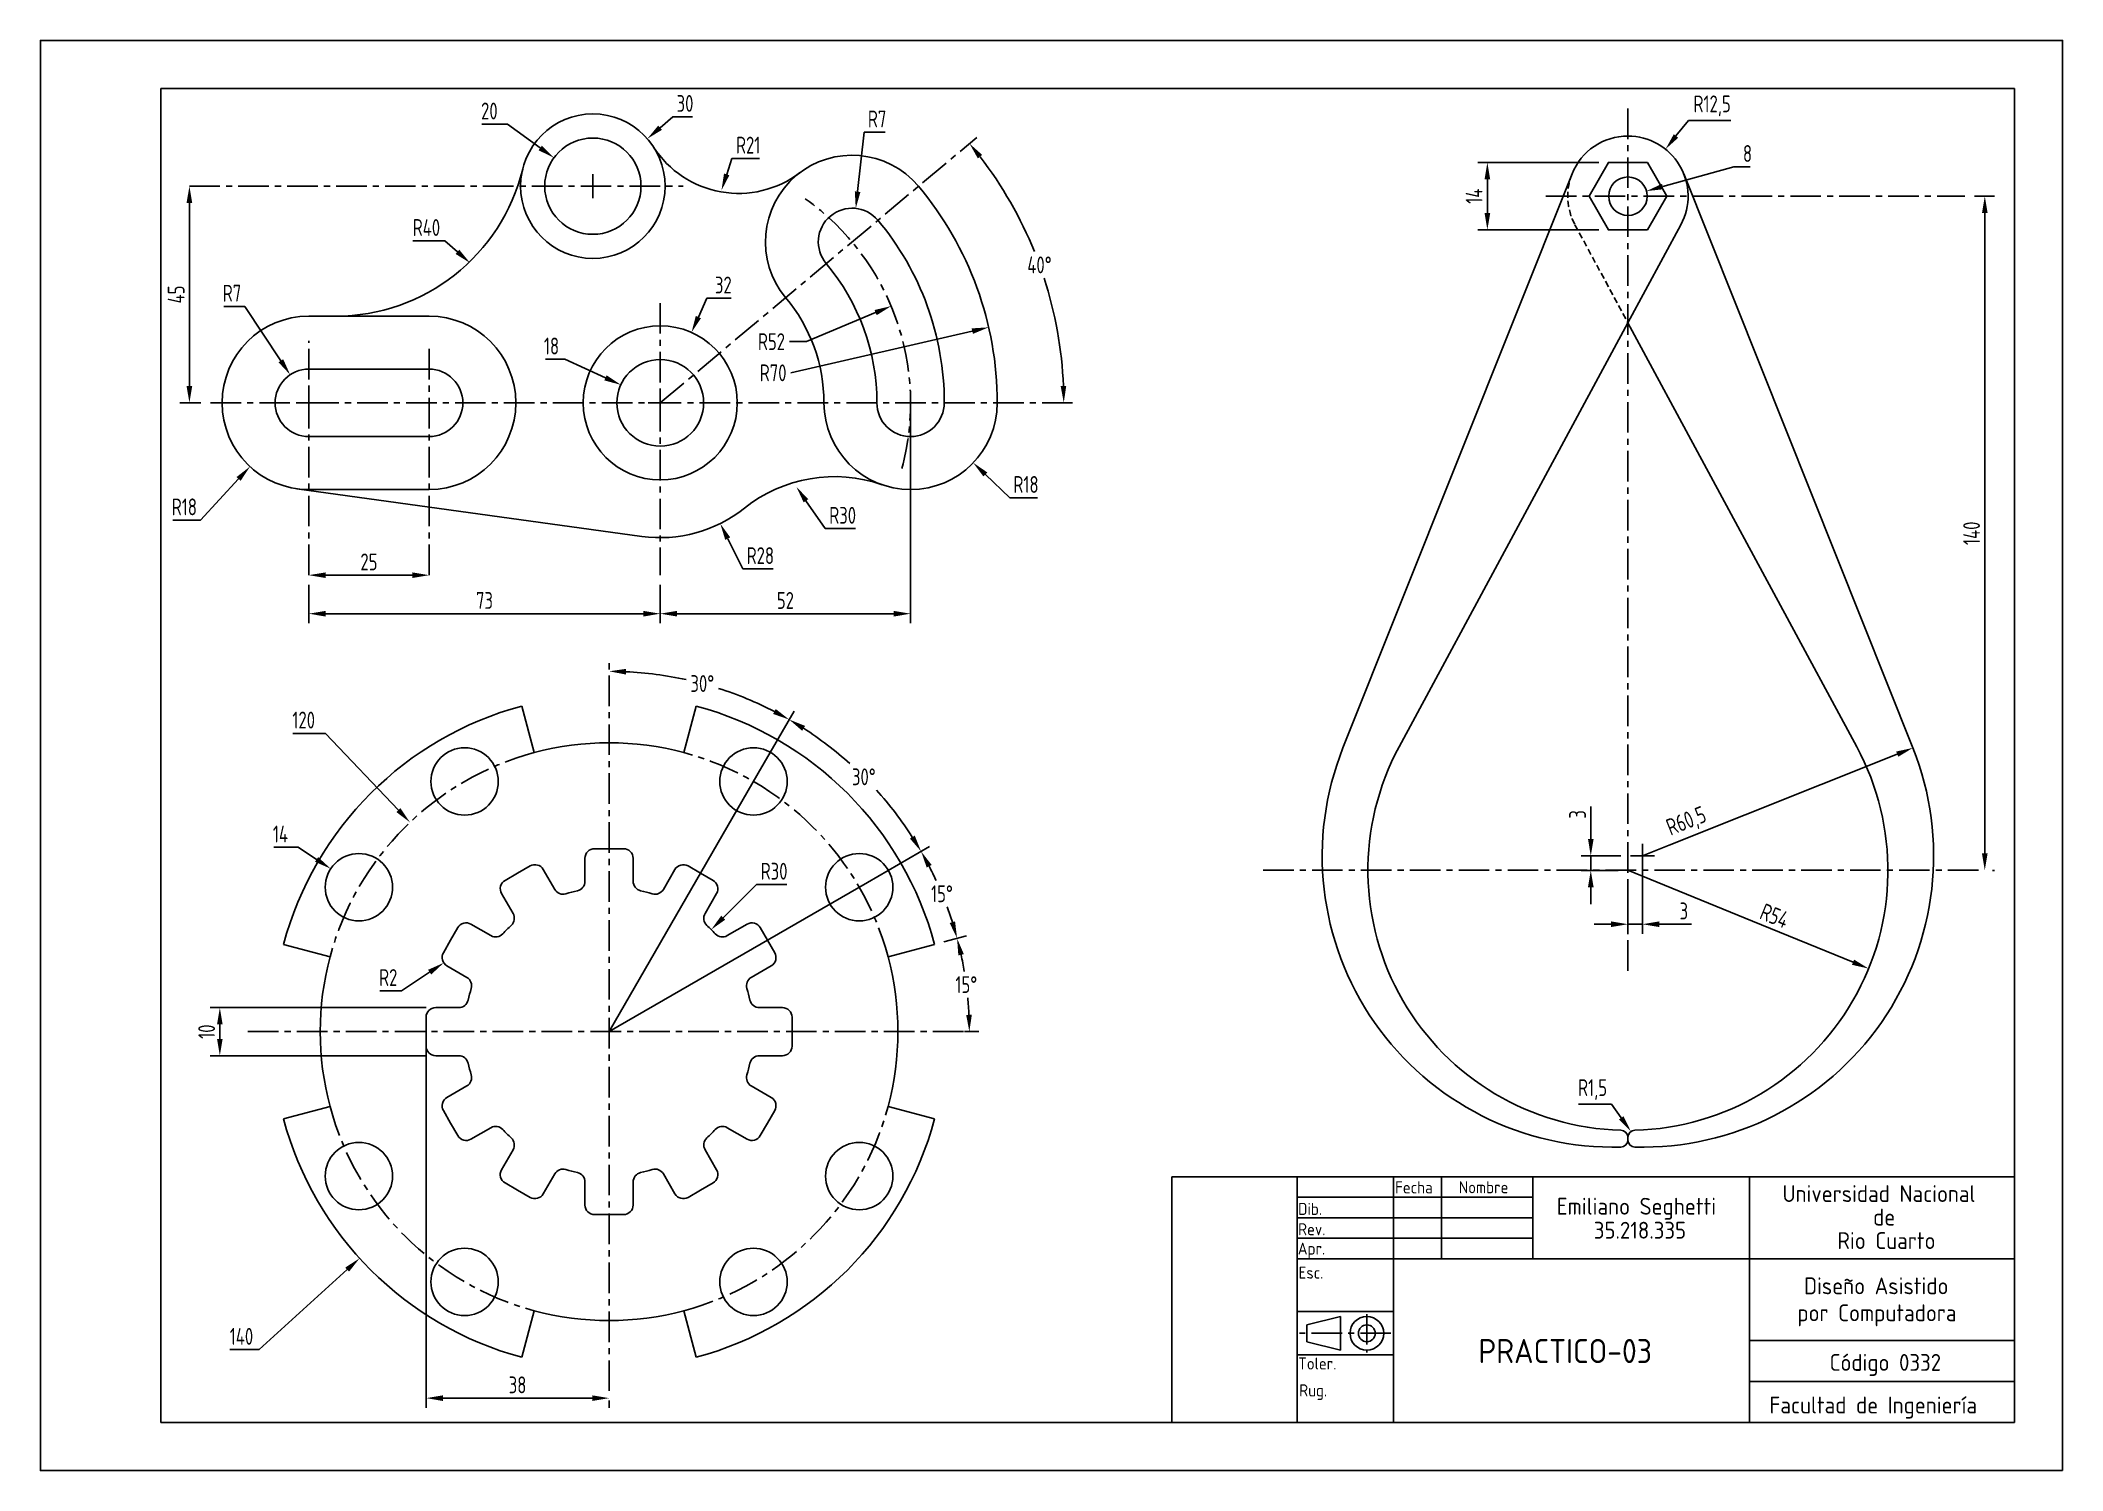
# Model space of a CAD drawing. Header units: millimetres. Extents: x 0 to 420, y 0 to 297.
import ezdxf

# ---------------------------------------------------------------- set-up
doc = ezdxf.new("R2010")
doc.units = ezdxf.units.MM
doc.header["$LTSCALE"] = 0.2
doc.linetypes.add('CENTER', pattern=[50.8, 31.75, -6.35, 6.35, -6.35])
doc.linetypes.add('HIDDEN', pattern=[9.525, 6.35, -3.175])
doc.layers.add('1', color=1, linetype='CENTER')
doc.layers.add('2', color=5, linetype='HIDDEN')
doc.styles.add('Mazufri', font='isocp.shx', dxfattribs={"width": 0.8})
doc.dimstyles.new('Copy of mazufri', dxfattribs={"dimtxt": 3.5, "dimasz": 3.5, "dimexe": 2, "dimexo": 2, "dimgap": 1, "dimtad": 1, "dimtih": 1, "dimtoh": 1, "dimzin": 9, "dimtxsty": 'Mazufri', "dimcen": 2.5, "dimclrd": 1, "dimclre": 1, "dimclrt": 5, "dimadec": 0, "dimazin": 0, "dimtm": 1e-09, "dimtfac": 1, "dimtmove": 0, "dimatfit": 3, "dimfxl": 0, "dimarcsym": 0})
doc.dimstyles.new('mazufri', dxfattribs={"dimtxt": 3.5, "dimasz": 3.5, "dimexe": 2, "dimexo": 2, "dimgap": 1, "dimtad": 1, "dimzin": 9, "dimtxsty": 'Mazufri', "dimcen": 2.5, "dimclrd": 1, "dimclre": 1, "dimclrt": 5, "dimadec": 0, "dimazin": 0, "dimtm": 1e-09, "dimtfac": 1, "dimtmove": 0, "dimatfit": 3, "dimfxl": 0, "dimarcsym": 0})
doc.dimstyles.new('mazufri radio', dxfattribs={"dimtxt": 3.5, "dimasz": 3.5, "dimexe": 2, "dimexo": 2, "dimgap": 1, "dimtad": 1, "dimtih": 1, "dimtoh": 1, "dimzin": 9, "dimtxsty": 'Mazufri', "dimcen": 2.5, "dimclrd": 1, "dimclre": 1, "dimclrt": 5, "dimadec": 0, "dimazin": 0, "dimtm": 1e-09, "dimtfac": 1, "dimtmove": 0, "dimatfit": 3, "dimfxl": 0, "dimarcsym": 0})

# ---------------------------------------------------------------- blocks, each defined once
blk = doc.blocks.new('*D10')
at = {"color": 1, "lineweight": -2}
blk.add_line((149.1, 144.84), (156.52, 157.69), dxfattribs=at)
for start, end in [(77.6633, 87.3203), (62.6797, 72.3031)]:
    blk.add_arc((118.1, 91.15), 74.84, start, end, dxfattribs=at)
at = {"color": 1}
for points in [[(121.59, 165.32), (121.62, 166.49), (118.1, 165.99)], [(152.73, 158.15), (152.17, 157.13), (155.52, 155.96)]]:
    blk.add_solid(points, dxfattribs=at)
at = {"layer": 'Defpoints', "color": 0}
for p in [(118.1, 167.95), (143.7, 161.47), (148.1, 143.11), (118.1, 91.15), (118.1, 16.53)]:
    blk.add_point(p, dxfattribs=at)
at = {"color": 5, "insert": (137.47, 163.44), "char_height": 3.5, "attachment_point": 5, "style": 'Mazufri'}
blk.add_mtext('30°', dxfattribs=at)
blk = doc.blocks.new('*D11')
at = {"color": 1, "lineweight": -2}
for p, q in [((149.1, 144.84), (156.52, 157.69)), ((171.8, 122.15), (184.65, 129.57))]:
    blk.add_line(p, q, dxfattribs=at)
for start, end in [(48.0605, 57.3203), (32.6797, 42.095)]:
    blk.add_arc((118.1, 91.15), 74.84, start, end, dxfattribs=at)
at = {"color": 1}
for points in [[(158.21, 153.64), (158.82, 154.64), (155.52, 155.96)], [(181.6, 131.86), (180.6, 131.25), (182.92, 128.57)]]:
    blk.add_solid(points, dxfattribs=at)
at = {"layer": 'Defpoints', "color": 0}
for p in [(148.1, 143.11), (175.43, 139.25), (170.06, 121.15), (118.1, 91.15)]:
    blk.add_point(p, dxfattribs=at)
at = {"color": 5, "insert": (171.02, 144.07), "char_height": 3.5, "attachment_point": 5, "style": 'Mazufri'}
blk.add_mtext('30°', dxfattribs=at)
blk = doc.blocks.new('*D12')
at = {"color": 1, "lineweight": -2}
for p, q in [((171.8, 122.15), (184.65, 129.57)), ((187.65, 109.78), (192.33, 111.03))]:
    blk.add_line(p, q, dxfattribs=at)
for start, end in [(24.7985, 27.3203), (17.6797, 20.2391)]:
    blk.add_arc((118.1, 91.15), 74.84, start, end, dxfattribs=at)
at = {"color": 1}
for points in [[(184.08, 125.22), (185.11, 125.78), (182.92, 128.57)], [(189.97, 114.04), (188.85, 113.71), (190.39, 110.52)]]:
    blk.add_solid(points, dxfattribs=at)
at = {"layer": 'Defpoints', "color": 0}
for p in [(170.06, 121.15), (188.43, 116.74), (185.72, 109.26), (118.1, 91.15)]:
    blk.add_point(p, dxfattribs=at)
at = {"color": 5, "insert": (187.25, 119.79), "char_height": 3.5, "attachment_point": 5, "style": 'Mazufri'}
blk.add_mtext('15°', dxfattribs=at)
blk = doc.blocks.new('*D13')
at = {"color": 1, "lineweight": -2}
for p, q in [((187.65, 109.78), (192.33, 111.03)), ((191.91, 91.15), (194.94, 91.15))]:
    blk.add_line(p, q, dxfattribs=at)
for start, end in [(9.6292, 12.3203), (2.6797, 5.3812)]:
    blk.add_arc((118.1, 91.15), 74.84, start, end, dxfattribs=at)
at = {"color": 1}
for points in [[(190.65, 106.98), (191.79, 107.25), (190.39, 110.52)], [(193.45, 94.66), (192.28, 94.63), (192.94, 91.15)]]:
    blk.add_solid(points, dxfattribs=at)
at = {"layer": 'Defpoints', "color": 0}
for p in [(185.72, 109.26), (192.66, 97.67), (118.1, 91.15), (189.91, 91.15)]:
    blk.add_point(p, dxfattribs=at)
at = {"color": 5, "insert": (192.3, 100.92), "char_height": 3.5, "attachment_point": 5, "style": 'Mazufri'}
blk.add_mtext('15°', dxfattribs=at)
blk = doc.blocks.new('*D14')
at = {"color": 1, "lineweight": -2}
for p, q in [((52.44, 153.1), (59.18, 153.1)), ((59.18, 153.1), (74.34, 137.16)), ((118.1, 88.65), (118.1, 93.65)), ((115.6, 91.15), (120.6, 91.15))]:
    blk.add_line(p, q, dxfattribs=at)
at = {"color": 1}
blk.add_solid([(74.77, 137.56), (73.92, 136.76), (76.75, 134.62)], dxfattribs=at)
at = {"layer": 'Defpoints', "color": 0}
for p in [(76.75, 134.62), (159.45, 47.67)]:
    blk.add_point(p, dxfattribs=at)
at = {"color": 5, "insert": (54.68, 155.86), "char_height": 3.5, "attachment_point": 5, "style": 'Mazufri'}
blk.add_mtext('120', dxfattribs=at)
blk = doc.blocks.new('*D15')
at = {"color": 1, "lineweight": -2}
for p, q in [((48.45, 129.43), (53.51, 129.43)), ((53.51, 129.43), (57.36, 126.91))]:
    blk.add_line(p, q, dxfattribs=at)
at = {"color": 1}
blk.add_solid([(57.68, 127.39), (57.04, 126.42), (60.29, 124.99)], dxfattribs=at)
at = {"layer": 'Defpoints', "color": 0}
for p in [(60.29, 124.99), (71.99, 117.31)]:
    blk.add_point(p, dxfattribs=at)
at = {"color": 5, "insert": (49.85, 132.18), "char_height": 3.5, "attachment_point": 5, "style": 'Mazufri'}
blk.add_mtext('14', dxfattribs=at)
blk = doc.blocks.new('*D16')
at = {"color": 1, "lineweight": -2}
for p, q in [((118.1, 88.65), (118.1, 93.65)), ((115.6, 91.15), (120.6, 91.15)), ((45.42, 25.12), (63.7, 41.73)), ((39.37, 25.12), (45.42, 25.12))]:
    blk.add_line(p, q, dxfattribs=at)
at = {"color": 1}
blk.add_solid([(63.31, 42.16), (64.09, 41.3), (66.29, 44.08)], dxfattribs=at)
at = {"layer": 'Defpoints', "color": 0}
for p in [(118.1, 91.15), (66.29, 44.08)]:
    blk.add_point(p, dxfattribs=at)
at = {"color": 5, "insert": (41.75, 27.87), "char_height": 3.5, "attachment_point": 5, "style": 'Mazufri'}
blk.add_mtext('140', dxfattribs=at)
blk = doc.blocks.new('*D17')
at = {"color": 1, "lineweight": -2}
for p, q in [((75.01, 99.64), (80.84, 103.51)), ((70.48, 99.64), (75.01, 99.64))]:
    blk.add_line(p, q, dxfattribs=at)
at = {"color": 1}
blk.add_solid([(80.52, 103.99), (81.17, 103.02), (83.76, 105.44)], dxfattribs=at)
at = {"layer": 'Defpoints', "color": 0}
for p in [(83.76, 105.44), (85.43, 106.55)]:
    blk.add_point(p, dxfattribs=at)
at = {"color": 5, "insert": (72.24, 102.39), "char_height": 3.5, "attachment_point": 5, "style": 'Mazufri'}
blk.add_mtext('R2', dxfattribs=at)
blk = doc.blocks.new('*D19')
at = {"color": 1, "lineweight": -2}
for p, q in [((332.73, 128.15), (332.73, 111.46)), ((329.73, 122.65), (329.73, 111.46)), ((326.23, 113.46), (322.73, 113.46)), ((329.73, 113.46), (332.73, 113.46)), ((336.23, 113.46), (342.96, 113.46))]:
    blk.add_line(p, q, dxfattribs=at)
at = {"color": 1}
for points in [[(326.23, 114.05), (326.23, 112.88), (329.73, 113.46)], [(336.23, 114.05), (336.23, 112.88), (332.73, 113.46)]]:
    blk.add_solid(points, dxfattribs=at)
at = {"layer": 'Defpoints', "color": 0}
for p in [(332.73, 130.15), (329.73, 124.65), (332.73, 113.46)]:
    blk.add_point(p, dxfattribs=at)
at = {"color": 5, "insert": (341.34, 116.21), "char_height": 3.5, "attachment_point": 5, "style": 'Mazufri'}
blk.add_mtext('3', dxfattribs=at)
blk = doc.blocks.new('*D20')
at = {"color": 1, "lineweight": -2}
for p, q in [((322.01, 131.15), (322.01, 137.89)), ((328.23, 127.65), (320.01, 127.65)), ((322.01, 124.65), (322.01, 127.65)), ((327.73, 124.65), (320.01, 124.65)), ((322.01, 121.15), (322.01, 117.65))]:
    blk.add_line(p, q, dxfattribs=at)
at = {"color": 1}
for points in [[(321.43, 131.15), (322.6, 131.15), (322.01, 127.65)], [(321.43, 121.15), (322.6, 121.15), (322.01, 124.65)]]:
    blk.add_solid(points, dxfattribs=at)
at = {"layer": 'Defpoints', "color": 0}
for p in [(322.01, 127.65), (330.23, 127.65), (329.73, 124.65)]:
    blk.add_point(p, dxfattribs=at)
at = {"color": 5, "insert": (319.26, 136.27), "char_height": 3.5, "attachment_point": 5, "rotation": 90, "style": 'Mazufri'}
blk.add_mtext('3', dxfattribs=at)
blk = doc.blocks.new('*D21')
at = {"color": 1, "lineweight": -2}
blk.add_line((355.62, 114.09), (376.48, 105.57), dxfattribs=at)
at = {"color": 1}
blk.add_solid([(376.7, 106.11), (376.26, 105.03), (379.72, 104.25)], dxfattribs=at)
at = {"layer": 'Defpoints', "color": 0}
for p in [(329.73, 124.65), (379.72, 104.25)]:
    blk.add_point(p, dxfattribs=at)
at = {"color": 5, "insert": (360.18, 115.2), "char_height": 3.5, "attachment_point": 5, "rotation": 337.8008, "style": 'Mazufri'}
blk.add_mtext('R54', dxfattribs=at)
blk = doc.blocks.new('*D22')
at = {"color": 1, "lineweight": -2}
blk.add_line((338.26, 129.86), (385.67, 148.78), dxfattribs=at)
at = {"color": 1}
blk.add_solid([(385.45, 149.32), (385.88, 148.24), (388.92, 150.08)], dxfattribs=at)
at = {"layer": 'Defpoints', "color": 0}
for p in [(388.92, 150.08), (332.73, 127.65)]:
    blk.add_point(p, dxfattribs=at)
at = {"color": 5, "insert": (341.96, 134.58), "char_height": 3.5, "attachment_point": 5, "rotation": 21.759, "style": 'Mazufri'}
blk.add_mtext('R60,5', dxfattribs=at)
blk = doc.blocks.new('*D23')
at = {"color": 1, "lineweight": -2}
for p, q in [((319.45, 76.1), (326.31, 76.1)), ((326.31, 76.1), (328.33, 73.25))]:
    blk.add_line(p, q, dxfattribs=at)
at = {"color": 1}
blk.add_solid([(328.81, 73.59), (327.86, 72.91), (330.36, 70.4)], dxfattribs=at)
at = {"layer": 'Defpoints', "color": 0}
for p in [(330.36, 70.4), (331.23, 69.17)]:
    blk.add_point(p, dxfattribs=at)
at = {"color": 5, "insert": (322.38, 79.12), "char_height": 3.5, "attachment_point": 5, "style": 'Mazufri'}
blk.add_mtext('R1,5', dxfattribs=at)
blk = doc.blocks.new('*D24')
at = {"color": 1, "lineweight": -2}
for p, q in [((401.68, 264.65), (405.85, 264.65)), ((403.85, 128.15), (403.85, 261.15)), ((405.42, 124.65), (405.85, 124.65))]:
    blk.add_line(p, q, dxfattribs=at)
at = {"color": 1}
for points in [[(403.26, 261.15), (404.43, 261.15), (403.85, 264.65)], [(403.26, 128.15), (404.43, 128.15), (403.85, 124.65)]]:
    blk.add_solid(points, dxfattribs=at)
at = {"layer": 'Defpoints', "color": 0}
for p in [(399.68, 264.65), (403.85, 264.65), (403.42, 124.65)]:
    blk.add_point(p, dxfattribs=at)
at = {"color": 5, "insert": (401.1, 194.65), "char_height": 3.5, "attachment_point": 5, "rotation": 90, "style": 'Mazufri'}
blk.add_mtext('140', dxfattribs=at)
blk = doc.blocks.new('*D25')
at = {"color": 1, "lineweight": -2}
for p, q in [((351.74, 270.77), (336.95, 266.66)), ((355.12, 270.77), (351.74, 270.77))]:
    blk.add_line(p, q, dxfattribs=at)
at = {"color": 1}
blk.add_solid([(336.8, 267.22), (337.11, 266.1), (333.58, 265.72)], dxfattribs=at)
at = {"layer": 'Defpoints', "color": 0}
for p in [(329.73, 264.65), (333.58, 265.72)]:
    blk.add_point(p, dxfattribs=at)
at = {"color": 5, "insert": (354.56, 273.52), "char_height": 3.5, "attachment_point": 5, "style": 'Mazufri'}
blk.add_mtext('8', dxfattribs=at)
blk = doc.blocks.new('*D26')
at = {"color": 1, "lineweight": -2}
for p, q in [((342.31, 280.4), (339.71, 277.16)), ((351.12, 280.4), (342.31, 280.4))]:
    blk.add_line(p, q, dxfattribs=at)
at = {"color": 1}
blk.add_solid([(339.25, 277.52), (340.17, 276.79), (337.53, 274.42)], dxfattribs=at)
at = {"layer": 'Defpoints', "color": 0}
for p in [(337.53, 274.42), (329.73, 264.65)]:
    blk.add_point(p, dxfattribs=at)
at = {"color": 5, "insert": (347.21, 283.42), "char_height": 3.5, "attachment_point": 5, "style": 'Mazufri'}
blk.add_mtext('R12,5', dxfattribs=at)
blk = doc.blocks.new('*D27')
at = {"color": 1, "lineweight": -2}
for p, q in [((323.68, 271.65), (298.53, 271.65)), ((300.53, 261.15), (300.53, 268.15)), ((323.68, 257.65), (298.53, 257.65))]:
    blk.add_line(p, q, dxfattribs=at)
at = {"color": 1}
for points in [[(299.95, 268.15), (301.12, 268.15), (300.53, 271.65)], [(299.95, 261.15), (301.12, 261.15), (300.53, 257.65)]]:
    blk.add_solid(points, dxfattribs=at)
at = {"layer": 'Defpoints', "color": 0}
for p in [(300.53, 271.65), (325.68, 271.65), (325.68, 257.65)]:
    blk.add_point(p, dxfattribs=at)
at = {"color": 5, "insert": (297.78, 264.65), "char_height": 3.5, "attachment_point": 5, "rotation": 90, "style": 'Mazufri'}
blk.add_mtext('14', dxfattribs=at)
blk = doc.blocks.new('*D28')
at = {"color": 1, "lineweight": -2}
blk.add_line((59.23, 185.95), (77.23, 185.95), dxfattribs=at)
at = {"color": 1}
for points in [[(59.23, 186.53), (59.23, 185.36), (55.73, 185.95)], [(77.23, 186.53), (77.23, 185.36), (80.73, 185.95)]]:
    blk.add_solid(points, dxfattribs=at)
at = {"layer": 'Defpoints', "color": 0}
for p in [(55.73, 185.95), (80.73, 185.95), (80.73, 185.95)]:
    blk.add_point(p, dxfattribs=at)
at = {"color": 5, "insert": (68.23, 188.7), "char_height": 3.5, "attachment_point": 5, "style": 'Mazufri'}
blk.add_mtext('25', dxfattribs=at)
blk = doc.blocks.new('*D29')
at = {"color": 1, "lineweight": -2}
for p, q in [((55.73, 183.95), (55.73, 175.95)), ((128.73, 183.95), (128.73, 175.95)), ((59.23, 177.95), (125.23, 177.95))]:
    blk.add_line(p, q, dxfattribs=at)
at = {"color": 1}
for points in [[(59.23, 178.53), (59.23, 177.36), (55.73, 177.95)], [(125.23, 178.53), (125.23, 177.36), (128.73, 177.95)]]:
    blk.add_solid(points, dxfattribs=at)
at = {"layer": 'Defpoints', "color": 0}
for p in [(55.73, 185.95), (128.73, 185.95), (128.73, 177.95)]:
    blk.add_point(p, dxfattribs=at)
at = {"color": 5, "insert": (92.23, 180.7), "char_height": 3.5, "attachment_point": 5, "style": 'Mazufri'}
blk.add_mtext('73', dxfattribs=at)
blk = doc.blocks.new('*D30')
at = {"color": 1, "lineweight": -2}
for p, q in [((131.34, 281.17), (128.7, 278.87)), ((135.42, 281.17), (131.34, 281.17)), ((114.73, 264.24), (114.73, 269.24)), ((112.23, 266.74), (117.23, 266.74))]:
    blk.add_line(p, q, dxfattribs=at)
at = {"color": 1}
blk.add_solid([(128.31, 279.31), (129.08, 278.43), (126.05, 276.58)], dxfattribs=at)
at = {"layer": 'Defpoints', "color": 0}
for p in [(126.05, 276.58), (103.41, 256.89)]:
    blk.add_point(p, dxfattribs=at)
at = {"color": 5, "insert": (133.88, 283.92), "char_height": 3.5, "attachment_point": 5, "style": 'Mazufri'}
blk.add_mtext('30', dxfattribs=at)
blk = doc.blocks.new('*D31')
at = {"color": 1, "lineweight": -2}
for p, q in [((91.66, 279.6), (97.04, 279.6)), ((97.04, 279.6), (103.82, 274.67)), ((114.73, 264.24), (114.73, 269.24)), ((112.23, 266.74), (117.23, 266.74))]:
    blk.add_line(p, q, dxfattribs=at)
at = {"color": 1}
blk.add_solid([(104.16, 275.15), (103.47, 274.2), (106.65, 272.62)], dxfattribs=at)
at = {"layer": 'Defpoints', "color": 0}
for p in [(106.65, 272.62), (122.82, 260.86)]:
    blk.add_point(p, dxfattribs=at)
at = {"color": 5, "insert": (93.24, 282.35), "char_height": 3.5, "attachment_point": 5, "style": 'Mazufri'}
blk.add_mtext('20', dxfattribs=at)
blk = doc.blocks.new('*D32')
at = {"color": 1, "lineweight": -2}
for p, q in [((38.1, 241.76), (42.46, 241.76)), ((42.46, 241.76), (49.93, 230.49)), ((55.73, 219.24), (55.73, 224.24)), ((53.23, 221.74), (58.23, 221.74))]:
    blk.add_line(p, q, dxfattribs=at)
at = {"color": 1}
blk.add_solid([(50.42, 230.81), (49.45, 230.16), (51.87, 227.57)], dxfattribs=at)
at = {"layer": 'Defpoints', "color": 0}
for p in [(51.87, 227.57), (55.73, 221.74)]:
    blk.add_point(p, dxfattribs=at)
at = {"color": 5, "insert": (39.78, 244.51), "char_height": 3.5, "attachment_point": 5, "style": 'Mazufri'}
blk.add_mtext('R7', dxfattribs=at)
blk = doc.blocks.new('*D33')
at = {"color": 1, "lineweight": -2}
for p, q in [((55.73, 219.24), (55.73, 224.24)), ((53.23, 221.74), (58.23, 221.74)), ((33.27, 197.38), (41.16, 205.93)), ((27.51, 197.38), (33.27, 197.38))]:
    blk.add_line(p, q, dxfattribs=at)
at = {"color": 1}
blk.add_solid([(40.73, 206.33), (41.58, 205.54), (43.53, 208.51)], dxfattribs=at)
at = {"layer": 'Defpoints', "color": 0}
for p in [(55.73, 221.74), (43.53, 208.51)]:
    blk.add_point(p, dxfattribs=at)
at = {"color": 5, "insert": (29.89, 200.13), "char_height": 3.5, "attachment_point": 5, "style": 'Mazufri'}
blk.add_mtext('R18', dxfattribs=at)
blk = doc.blocks.new('*D34')
at = {"color": 1, "lineweight": -2}
for p, q in [((30.94, 263.24), (30.94, 225.24)), ((33.31, 221.74), (28.94, 221.74))]:
    blk.add_line(p, q, dxfattribs=at)
at = {"color": 1}
for points in [[(30.35, 263.24), (31.52, 263.24), (30.94, 266.74)], [(30.35, 225.24), (31.52, 225.24), (30.94, 221.74)]]:
    blk.add_solid(points, dxfattribs=at)
at = {"layer": 'Defpoints', "color": 0}
for p in [(30.94, 266.74), (30.94, 221.74), (35.31, 221.74)]:
    blk.add_point(p, dxfattribs=at)
at = {"color": 5, "insert": (28.19, 244.24), "char_height": 3.5, "attachment_point": 5, "rotation": 90, "style": 'Mazufri'}
blk.add_mtext('45', dxfattribs=at)
blk = doc.blocks.new('*D35')
at = {"color": 1, "lineweight": -2}
for p, q in [((77.37, 255.4), (83.97, 255.4)), ((83.97, 255.4), (86.6, 253.1))]:
    blk.add_line(p, q, dxfattribs=at)
at = {"color": 1}
blk.add_solid([(86.99, 253.54), (86.22, 252.66), (89.24, 250.79)], dxfattribs=at)
at = {"layer": 'Defpoints', "color": 0}
for p in [(89.24, 250.79), (119.36, 224.47)]:
    blk.add_point(p, dxfattribs=at)
at = {"color": 5, "insert": (80.17, 258.15), "char_height": 3.5, "attachment_point": 5, "style": 'Mazufri'}
blk.add_mtext('R40', dxfattribs=at)
blk = doc.blocks.new('*D36')
at = {"color": 1, "lineweight": -2}
for p, q in [((143.62, 272.51), (142.54, 269.19)), ((149.38, 272.51), (143.62, 272.51))]:
    blk.add_line(p, q, dxfattribs=at)
at = {"color": 1}
blk.add_solid([(141.98, 269.37), (143.09, 269), (141.45, 265.86)], dxfattribs=at)
at = {"layer": 'Defpoints', "color": 0}
for p in [(141.45, 265.86), (134.92, 245.9)]:
    blk.add_point(p, dxfattribs=at)
at = {"color": 5, "insert": (147, 275.26), "char_height": 3.5, "attachment_point": 5, "style": 'Mazufri'}
blk.add_mtext('R21', dxfattribs=at)
blk = doc.blocks.new('*D37')
at = {"color": 1, "lineweight": -2}
for p, q in [((162.96, 195.63), (159, 201.4)), ((169.29, 195.63), (162.96, 195.63))]:
    blk.add_line(p, q, dxfattribs=at)
at = {"color": 1}
blk.add_solid([(159.48, 201.73), (158.52, 201.07), (157.02, 204.29)], dxfattribs=at)
at = {"layer": 'Defpoints', "color": 0}
for p in [(140.03, 229.02), (157.02, 204.29)]:
    blk.add_point(p, dxfattribs=at)
at = {"color": 5, "insert": (166.62, 198.38), "char_height": 3.5, "attachment_point": 5, "style": 'Mazufri'}
blk.add_mtext('R30', dxfattribs=at)
blk = doc.blocks.new('*D38')
at = {"color": 1, "lineweight": -2}
for p, q in [((128.73, 219.24), (128.73, 224.24)), ((126.23, 221.74), (131.23, 221.74)), ((145.87, 187.26), (142.76, 193.53)), ((152.19, 187.26), (145.87, 187.26))]:
    blk.add_line(p, q, dxfattribs=at)
at = {"color": 1}
blk.add_solid([(143.28, 193.79), (142.24, 193.27), (141.2, 196.66)], dxfattribs=at)
at = {"layer": 'Defpoints', "color": 0}
for p in [(128.73, 221.74), (141.2, 196.66)]:
    blk.add_point(p, dxfattribs=at)
at = {"color": 5, "insert": (149.53, 190.01), "char_height": 3.5, "attachment_point": 5, "style": 'Mazufri'}
blk.add_mtext('R28', dxfattribs=at)
blk = doc.blocks.new('*D39')
at = {"color": 1, "lineweight": -2}
for p, q in [((171.1, 277.95), (169.73, 265.6)), ((175.46, 277.95), (171.1, 277.95))]:
    blk.add_line(p, q, dxfattribs=at)
at = {"color": 1}
blk.add_solid([(169.15, 265.66), (170.31, 265.53), (169.34, 262.12)], dxfattribs=at)
at = {"layer": 'Defpoints', "color": 0}
for p in [(169.34, 262.12), (168.57, 255.16)]:
    blk.add_point(p, dxfattribs=at)
at = {"color": 5, "insert": (173.78, 280.7), "char_height": 3.5, "attachment_point": 5, "style": 'Mazufri'}
blk.add_mtext('R7', dxfattribs=at)
blk = doc.blocks.new('*D40')
at = {"color": 1, "lineweight": -2}
for start, end in [(22.0056, 37.5872), (2.3964, 18.0034)]:
    blk.add_arc((128.74, 221.74), 83.81, start, end, dxfattribs=at)
at = {"color": 1}
for points in [[(194.7, 272.5), (195.61, 273.23), (192.96, 275.59)], [(213.06, 225.26), (211.9, 225.23), (212.55, 221.75)]]:
    blk.add_solid(points, dxfattribs=at)
at = {"layer": 'Defpoints', "color": 0}
for p in [(194.49, 276.87), (210.29, 241.06), (35.31, 221.74), (128.73, 221.74), (214.54, 221.75)]:
    blk.add_point(p, dxfattribs=at)
at = {"color": 5, "insert": (207.5, 250.39), "char_height": 3.5, "attachment_point": 5, "style": 'Mazufri'}
blk.add_mtext('40°', dxfattribs=at)
blk = doc.blocks.new('*D41')
at = {"color": 1, "lineweight": -2}
for p, q in [((180.73, 219.74), (180.73, 175.95)), ((128.73, 183.95), (128.73, 175.95)), ((132.23, 177.95), (177.23, 177.95))]:
    blk.add_line(p, q, dxfattribs=at)
at = {"color": 1}
for points in [[(132.23, 178.53), (132.23, 177.36), (128.73, 177.95)], [(177.23, 178.53), (177.23, 177.36), (180.73, 177.95)]]:
    blk.add_solid(points, dxfattribs=at)
at = {"layer": 'Defpoints', "color": 0}
for p in [(180.73, 221.74), (128.73, 185.95), (180.73, 177.95)]:
    blk.add_point(p, dxfattribs=at)
at = {"color": 5, "insert": (154.73, 180.7), "char_height": 3.5, "attachment_point": 5, "style": 'Mazufri'}
blk.add_mtext('52', dxfattribs=at)
blk = doc.blocks.new('*D42')
at = {"color": 1, "lineweight": -2}
for p, q in [((138.39, 243.46), (136.65, 239.56)), ((143.46, 243.46), (138.39, 243.46)), ((128.73, 219.24), (128.73, 224.24)), ((126.23, 221.74), (131.23, 221.74))]:
    blk.add_line(p, q, dxfattribs=at)
at = {"color": 1}
blk.add_solid([(136.12, 239.79), (137.19, 239.32), (135.23, 236.36)], dxfattribs=at)
at = {"layer": 'Defpoints', "color": 0}
for p in [(135.23, 236.36), (128.73, 221.74)]:
    blk.add_point(p, dxfattribs=at)
at = {"color": 5, "insert": (141.84, 246.21), "char_height": 3.5, "attachment_point": 5, "style": 'Mazufri'}
blk.add_mtext('32', dxfattribs=at)
blk = doc.blocks.new('*D43')
at = {"color": 1, "lineweight": -2}
for p, q in [((104.89, 230.79), (108.93, 230.79)), ((108.93, 230.79), (117.37, 226.93)), ((128.73, 219.24), (128.73, 224.24)), ((126.23, 221.74), (131.23, 221.74))]:
    blk.add_line(p, q, dxfattribs=at)
at = {"color": 1}
blk.add_solid([(117.61, 227.46), (117.12, 226.4), (120.55, 225.48)], dxfattribs=at)
at = {"layer": 'Defpoints', "color": 0}
for p in [(120.55, 225.48), (128.73, 221.74)]:
    blk.add_point(p, dxfattribs=at)
at = {"color": 5, "insert": (106.15, 233.54), "char_height": 3.5, "attachment_point": 5, "style": 'Mazufri'}
blk.add_mtext('18', dxfattribs=at)
blk = doc.blocks.new('*D44')
at = {"color": 1, "lineweight": -2}
for p, q in [((180.73, 219.24), (180.73, 224.24)), ((178.23, 221.74), (183.23, 221.74)), ((201.32, 202.03), (196.26, 206.87)), ((207.08, 202.03), (201.32, 202.03))]:
    blk.add_line(p, q, dxfattribs=at)
at = {"color": 1}
blk.add_solid([(196.67, 207.29), (195.86, 206.44), (193.74, 209.29)], dxfattribs=at)
at = {"layer": 'Defpoints', "color": 0}
for p in [(180.73, 221.74), (193.74, 209.29)]:
    blk.add_point(p, dxfattribs=at)
at = {"color": 5, "insert": (204.7, 204.78), "char_height": 3.5, "attachment_point": 5, "style": 'Mazufri'}
blk.add_mtext('R18', dxfattribs=at)
blk = doc.blocks.new('*D45')
at = {"color": 1, "lineweight": -2}
blk.add_line((155.84, 227.97), (193.54, 236.63), dxfattribs=at)
at = {"color": 1}
blk.add_solid([(193.41, 237.2), (193.68, 236.06), (196.96, 237.42)], dxfattribs=at)
at = {"layer": 'Defpoints', "color": 0}
for p in [(196.96, 237.42), (128.73, 221.74)]:
    blk.add_point(p, dxfattribs=at)
at = {"color": 5, "insert": (152.18, 227.97), "char_height": 3.5, "attachment_point": 5, "style": 'Mazufri'}
blk.add_mtext('R70', dxfattribs=at)
blk = doc.blocks.new('*D46')
at = {"color": 1, "lineweight": -2}
for p, q in [((159.09, 234.45), (173.47, 240.48)), ((155.59, 234.45), (159.09, 234.45))]:
    blk.add_line(p, q, dxfattribs=at)
at = {"color": 1}
blk.add_solid([(173.24, 241.02), (173.69, 239.94), (176.7, 241.83)], dxfattribs=at)
at = {"layer": 'Defpoints', "color": 0}
for p in [(176.7, 241.83), (128.73, 221.74)]:
    blk.add_point(p, dxfattribs=at)
at = {"color": 5, "insert": (151.84, 234.45), "char_height": 3.5, "attachment_point": 5, "style": 'Mazufri'}
blk.add_mtext('R52', dxfattribs=at)
blk = doc.blocks.new('*D49')
at = {"color": 1, "lineweight": -2}
for p, q in [((80.1, 89.15), (80.1, 13.04)), ((83.6, 15.04), (114.6, 15.04)), ((118.1, 14.53), (118.1, 13.04))]:
    blk.add_line(p, q, dxfattribs=at)
at = {"color": 1}
for points in [[(83.6, 15.62), (83.6, 14.45), (80.1, 15.04)], [(114.6, 15.62), (114.6, 14.45), (118.1, 15.04)]]:
    blk.add_solid(points, dxfattribs=at)
at = {"layer": 'Defpoints', "color": 0}
for p in [(80.1, 91.15), (118.1, 16.53), (118.1, 15.04)]:
    blk.add_point(p, dxfattribs=at)
at = {"color": 5, "insert": (99.1, 17.79), "char_height": 3.5, "attachment_point": 5, "style": 'Mazufri'}
blk.add_mtext('38', dxfattribs=at)
blk = doc.blocks.new('*D50')
at = {"color": 1, "lineweight": -2}
for p, q in [((80.1, 96.15), (35.26, 96.15)), ((37.26, 92.65), (37.26, 89.65)), ((80.1, 86.15), (35.26, 86.15))]:
    blk.add_line(p, q, dxfattribs=at)
at = {"color": 1}
for points in [[(36.68, 92.65), (37.84, 92.65), (37.26, 96.15)], [(36.68, 89.65), (37.84, 89.65), (37.26, 86.15)]]:
    blk.add_solid(points, dxfattribs=at)
at = {"layer": 'Defpoints', "color": 0}
for p in [(82.1, 96.15), (37.26, 86.15), (82.1, 86.15)]:
    blk.add_point(p, dxfattribs=at)
at = {"color": 5, "insert": (34.51, 91.15), "char_height": 3.5, "attachment_point": 5, "rotation": 90, "style": 'Mazufri'}
blk.add_mtext('10', dxfattribs=at)
blk = doc.blocks.new('*D51')
at = {"color": 1, "lineweight": -2}
for p, q in [((148.72, 121.72), (141.81, 114.82)), ((155.04, 121.72), (148.72, 121.72)), ((118.1, 88.65), (118.1, 93.65)), ((115.6, 91.15), (120.6, 91.15))]:
    blk.add_line(p, q, dxfattribs=at)
at = {"color": 1}
blk.add_solid([(141.4, 115.23), (142.22, 114.4), (139.33, 112.34)], dxfattribs=at)
at = {"layer": 'Defpoints', "color": 0}
for p in [(139.33, 112.34), (118.1, 91.15)]:
    blk.add_point(p, dxfattribs=at)
at = {"color": 5, "insert": (152.38, 124.47), "char_height": 3.5, "attachment_point": 5, "style": 'Mazufri'}
blk.add_mtext('R30', dxfattribs=at)

msp = doc.modelspace()

# ---------------------------------------------------------------- linework, layer by layer
for p, q in [((25.005, 287), (25.005, 10)), ((410, 287), (25.005, 287)), ((410, 10), (410, 287)), ((318.117, 269.287), (270.537, 150.08)), ((341.336, 269.287), (388.916, 150.08)), ((340.726, 258.715), (329.726, 238.337)), ((55.735, 239.736), (80.735, 239.736)), ((329.726, 238.337), (282.207, 150.303)), ((329.726, 238.337), (377.246, 150.303)), ((329.726, 238.337), (329.726, 238.337)), ((329.726, 238.337), (329.726, 238.337)), ((55.735, 228.736), (80.735, 228.736)), ((55.735, 214.736), (80.735, 214.736)), ((53.269, 203.905), (124.899, 194)), ((55.735, 203.736), (80.735, 203.736)), ((102.574, 149.102), (99.986, 158.762)), ((133.632, 149.102), (136.22, 158.762)), ((113.103, 127.147), (113.103, 122.372)), ((115.103, 129.147), (118.103, 129.147)), ((121.103, 129.147), (118.103, 129.147)), ((123.103, 127.147), (123.103, 122.372)), ((96.505, 122.556), (99.103, 124.056)), ((101.701, 125.556), (99.103, 124.056)), ((104.433, 124.824), (106.821, 120.689)), ((131.773, 124.824), (129.385, 120.689)), ((134.505, 125.556), (137.103, 124.056)), ((139.701, 122.556), (137.103, 124.056)), ((95.773, 119.824), (98.16, 115.689)), ((140.433, 119.824), (138.046, 115.689)), ((89.426, 113.477), (93.561, 111.09)), ((146.78, 113.477), (142.645, 111.09)), ((60.148, 106.676), (50.488, 109.264)), ((83.694, 107.549), (85.194, 110.147)), ((86.694, 112.745), (85.194, 110.147)), ((149.512, 112.745), (151.012, 110.147)), ((152.512, 107.549), (151.012, 110.147)), ((176.059, 106.676), (185.718, 109.264)), ((84.426, 104.817), (88.561, 102.429)), ((151.78, 104.817), (147.645, 102.429)), ((80.103, 94.147), (80.103, 91.147)), ((82.103, 96.147), (86.878, 96.147)), ((154.103, 96.147), (149.328, 96.147)), ((156.103, 94.147), (156.103, 91.147)), ((80.103, 88.147), (80.103, 91.147)), ((156.103, 88.147), (156.103, 91.147)), ((82.103, 86.147), (86.878, 86.147)), ((154.103, 86.147), (149.328, 86.147)), ((84.426, 77.477), (88.561, 79.865)), ((151.78, 77.477), (147.645, 79.865)), ((60.148, 75.618), (50.488, 73.03)), ((176.059, 75.618), (185.718, 73.03)), ((83.694, 74.745), (85.194, 72.147)), ((86.694, 69.549), (85.194, 72.147)), ((149.512, 69.549), (151.012, 72.147)), ((152.512, 74.745), (151.012, 72.147)), ((89.426, 68.817), (93.561, 71.204)), ((146.78, 68.817), (142.645, 71.204)), ((329.726, 69.173), (329.726, 68.672)), ((329.726, 69.173), (329.726, 68.672)), ((329.726, 69.173), (329.726, 68.672)), ((329.726, 69.173), (329.726, 68.672)), ((95.773, 62.47), (98.16, 66.605)), ((140.433, 62.47), (138.046, 66.605)), ((96.505, 59.738), (99.103, 58.238)), ((104.433, 57.47), (106.821, 61.605)), ((113.103, 55.147), (113.103, 59.922)), ((123.103, 55.147), (123.103, 59.922)), ((131.773, 57.47), (129.385, 61.605)), ((139.701, 59.738), (137.103, 58.238)), ((235, 61), (410, 61)), ((235, 61), (235, 10)), ((101.701, 56.738), (99.103, 58.238)), ((134.505, 56.738), (137.103, 58.238)), ((115.103, 53.147), (118.103, 53.147)), ((121.103, 53.147), (118.103, 53.147)), ((102.574, 33.191), (99.986, 23.532)), ((133.632, 33.191), (136.22, 23.532)), ((263, 30.25), (270, 32)), ((263, 30.25), (263, 26.75)), ((270, 32), (270, 25)), ((263, 26.75), (270, 25)), ((25.005, 10), (410, 10)), ((235, 10), (410, 10))]:
    msp.add_line(p, q)
at = {"color": 1}
for p, q in [((118.103, 91.147), (149.103, 144.84)), ((330.226, 127.653), (335.226, 127.653)), ((332.726, 125.153), (332.726, 130.153)), ((332.726, 127.653), (338.26, 129.862)), ((118.103, 91.147), (171.797, 122.147)), ((329.726, 124.653), (355.618, 114.087)), ((281, 61), (281, 10)), ((291, 61), (291, 44)), ((310, 61), (310, 44)), ((310, 56.75), (261, 56.75)), ((310, 52.5), (261, 52.5)), ((310, 48.25), (261, 48.25)), ((281, 33), (261, 33)), ((355, 27), (410, 27)), ((281, 24), (261, 24)), ((355, 18.5), (410, 18.5))]:
    msp.add_line(p, q, dxfattribs=at)
at = {"color": 5}
for p, q in [((261, 61), (261, 10)), ((355, 61), (355, 10)), ((261, 44), (410, 44))]:
    msp.add_line(p, q, dxfattribs=at)
at = {"color": 1, "linetype": 'CENTER'}
for p, q in [((275.5, 32.5), (275.5, 24.5)), ((280.5, 28.5), (261.5, 28.5))]:
    msp.add_line(p, q, dxfattribs=at)
msp.add_lwpolyline([(420, 0), (420, 297), (0, 297), (0, 0)], close=True)
for points in [[(329.726, 257.653), (325.685, 257.653), (321.644, 264.653), (325.685, 271.653), (329.726, 271.653)], [(329.726, 257.653), (333.768, 257.653), (337.809, 264.653), (333.768, 271.653), (329.726, 271.653)]]:
    msp.add_lwpolyline(points)
for centre, radius in [((114.735, 266.736), 15), ((114.735, 266.736), 10), ((128.735, 221.736), 16), ((128.735, 221.736), 9), ((88.103, 143.108), 7), ((148.103, 143.108), 7), ((66.142, 121.147), 7), ((170.065, 121.147), 7), ((66.142, 61.147), 7), ((170.065, 61.147), 7), ((88.103, 39.185), 7), ((148.103, 39.185), 7), ((275.5, 28.5), 3.5), ((275.5, 28.5), 1.75)]:
    msp.add_circle(centre, radius)
for centre, radius, start, end in [((144.999, 286.232), 21, 212.79016, 307.18377), ((168.569, 255.161), 18, 40, 220), ((329.726, 264.653), 12.5, 90, 158.24105), ((329.726, 264.653), 12.5, 331.64065, 90), ((61.293, 279.736), 40, 270, 346.32798), ((128.735, 221.736), 70, 0, 40), ((329.726, 264.653), 4, 90, 270), ((329.726, 264.653), 4, 270, 90), ((168.569, 255.161), 7, 40, 220), ((128.735, 221.736), 59, 0, 40), ((128.735, 221.736), 45, 0, 40), ((55.735, 221.736), 18, 90, 270), ((80.735, 221.736), 18, 270, 90), ((128.735, 221.736), 34, 0, 40), ((55.735, 221.736), 7, 90, 270), ((80.735, 221.736), 7, 270, 90), ((180.735, 221.736), 18, 180, 0), ((180.735, 221.736), 7, 180, 0), ((164.927, 176.413), 30, 70.77207, 128.60922), ((128.735, 221.736), 28, 262.12651, 308.60922), ((118.103, 91.147), 70, 105, 165), ((118.103, 91.147), 70, 15, 75), ((118.103, 91.147), 60, 75, 105), ((326.726, 127.653), 60.5, 158.24105, 271.45683), ((329.726, 124.653), 54, 151.64065, 268.45128), ((329.726, 124.653), 54, 271.54872, 28.35935), ((332.726, 127.653), 60.5, 268.54317, 21.75895), ((115.103, 127.147), 2, 90, 180), ((121.103, 127.147), 2, 360, 90), ((97.505, 120.824), 2, 120, 210), ((102.701, 123.824), 2, 30, 120), ((111.103, 122.372), 2, 282.63563, 0), ((125.103, 122.372), 2, 180, 257.36437), ((133.505, 123.824), 2, 60, 150), ((138.701, 120.824), 2, 330, 60), ((108.553, 121.689), 2, 210, 287.36437), ((118.103, 91.147), 30, 102.63563, 107.36437), ((118.103, 91.147), 30, 72.63563, 77.36437), ((127.653, 121.689), 2, 252.63563, 330), ((88.426, 111.745), 2, 60, 150), ((96.428, 114.689), 2, 312.63563, 30), ((139.778, 114.689), 2, 150, 227.36437), ((147.78, 111.745), 2, 30, 120), ((94.561, 112.822), 2, 240, 317.36437), ((118.103, 91.147), 30, 132.63563, 137.36437), ((118.103, 91.147), 30, 42.63563, 47.36437), ((141.645, 112.822), 2, 222.63563, 300), ((118.103, 91.147), 60, 165, 195), ((85.426, 106.549), 2, 150, 240), ((150.78, 106.549), 2, 300, 30), ((118.103, 91.147), 60, 345, 15), ((87.561, 100.697), 2, 342.63563, 60), ((148.645, 100.697), 2, 120, 197.36437), ((86.878, 98.147), 2, 270, 347.36437), ((118.103, 91.147), 30, 162.63563, 167.36437), ((118.103, 91.147), 30, 12.63563, 17.36437), ((149.328, 98.147), 2, 192.63563, 270), ((82.103, 94.147), 2, 90, 180), ((154.103, 94.147), 2, 0, 90), ((82.103, 88.147), 2, 180, 270), ((86.878, 84.147), 2, 12.63563, 90), ((118.103, 91.147), 30, 192.63563, 197.36437), ((118.103, 91.147), 30, 342.63563, 347.36437), ((149.328, 84.147), 2, 90, 167.36437), ((154.103, 88.147), 2, 270, 360), ((87.561, 81.597), 2, 300, 17.36437), ((148.645, 81.597), 2, 162.63563, 240), ((85.426, 75.745), 2, 120, 210), ((150.78, 75.745), 2, 330, 60), ((118.103, 91.147), 70, 195, 255), ((94.561, 69.472), 2, 42.63563, 120), ((118.103, 91.147), 70, 285, 345), ((141.645, 69.472), 2, 60, 137.36437), ((88.426, 70.549), 2, 210, 300), ((118.103, 91.147), 30, 222.63563, 227.36437), ((96.428, 67.605), 2, 330, 47.36437), ((139.778, 67.605), 2, 132.63563, 210), ((118.103, 91.147), 30, 312.63563, 317.36437), ((147.78, 70.549), 2, 240, 330), ((328.226, 68.672), 1.5, 271.45683, 0), ((328.226, 69.173), 1.5, 0, 88.45128), ((331.226, 69.173), 1.5, 91.54872, 180), ((331.226, 68.672), 1.5, 180, 268.54317), ((97.505, 61.47), 2, 150, 240), ((108.553, 60.605), 2, 72.63563, 150), ((118.103, 91.147), 30, 252.63563, 257.36437), ((111.103, 59.922), 2, 360, 77.36437), ((125.103, 59.922), 2, 102.63563, 180), ((118.103, 91.147), 30, 282.63563, 287.36437), ((127.653, 60.605), 2, 30, 107.36437), ((138.701, 61.47), 2, 300, 30), ((102.701, 58.47), 2, 240, 330), ((115.103, 55.147), 2, 180, 270), ((121.103, 55.147), 2, 270, 0), ((133.505, 58.47), 2, 210, 300), ((118.103, 91.147), 60, 255, 285)]:
    msp.add_arc(centre, radius, start, end)
at = {"layer": '1'}
for p, q in [((329.726, 282.868), (329.726, 103.359)), ((30.936, 266.736), (133.47, 266.736)), ((312.663, 264.653), (399.679, 264.653)), ((55.735, 185.946), (55.735, 234.633)), ((80.735, 185.946), (80.735, 234.187)), ((35.311, 221.736), (214.545, 221.747)), ((253.949, 124.653), (403.418, 124.653)), ((43.103, 91.147), (193.103, 91.147))]:
    msp.add_line(p, q, dxfattribs=at)
at = {"layer": '1', "color": 1}
for p, q in [((128.735, 221.736), (194.488, 276.87)), ((128.735, 242.463), (128.735, 185.946)), ((118.103, 16.527), (118.103, 167.949))]:
    msp.add_line(p, q, dxfattribs=at)
at = {"layer": '1'}
for centre, radius, start, end in [((128.735, 221.736), 52, 344.79141, 54.62379), ((118.103, 91.147), 60, 105, 165), ((118.103, 91.147), 60, 15, 75), ((118.103, 91.147), 60, 195, 255), ((118.103, 91.147), 60, 285, 345)]:
    msp.add_arc(centre, radius, start, end, dxfattribs=at)
at = {"layer": '2'}
msp.add_line((318.727, 258.715), (329.726, 238.337), dxfattribs=at)
at = {"layer": '2', "color": 5}
msp.add_arc((329.726, 264.653), 12.5, 158.24105, 208.35935, dxfattribs=at)

# ---------------------------------------------------------------- texts
at = {"color": 5, "style": 'Mazufri'}
for s, height, p in [('Fecha', 2.5, (281.361, 57.559)), ('Nombre', 2.5, (294.613, 57.585)), ('Universidad Nacional', 3.5, (361.838, 55.767)), ('Dib.', 2.5, (261.222, 53.085)), ('Emiliano Seghetti', 3.5, (314.938, 53.141)), ('Rev.', 2.5, (261.222, 48.86)), ('35.218.335', 3.5, (322.641, 48.16)), ('de', 3.5, (380.653, 50.887)), ('Apr.', 2.5, (261.158, 44.858)), ('Rio Cuarto', 3.5, (373.236, 46.008)), ('Esc.', 2.5, (261.318, 39.857)), ('Diseño Asistido', 3.5, (366.292, 36.61)), ('por Computadora', 3.5, (364.908, 31.008)), ('PRACTICO-03', 5, (298.673, 22.322)), ('Toler.', 2.5, (261.259, 20.989)), ('Código 0332', 3.5, (371.607, 20.707)), ('Rug.', 2.5, (261.451, 15.41)), ('Facultad de Ingeniería', 3.5, (359.124, 11.852))]:
    msp.add_text(s, height=height, dxfattribs=at).set_placement(p)

# ---------------------------------------------------------------- dimensions: what is measured, and where the dimension line sits
at = {"color": 1}
dim = msp.add_diameter_dim_2p(p1=(103.415, 256.894), p2=(126.055, 276.577), text='30', dimstyle='Copy of mazufri', override={"dimtofl": 0}, dxfattribs=at)
dim.commit()
dim.dimension.update_dxf_attribs({"geometry": '*D30', "text_midpoint": (133.878, 283.92)})
for center, mpoint, dimstyle, override, picture, middle in [((329.726, 264.653), (337.527, 274.421), 'Copy of mazufri', {"dimcen": 0, "dimtofl": 0}, '*D26', (347.213, 280.405)), ((168.569, 255.161), (169.341, 262.118), 'Copy of mazufri', {"dimcen": 0, "dimtofl": 0}, '*D39', (173.777, 277.947)), ((55.735, 221.736), (51.866, 227.569), 'Copy of mazufri', {"dimtofl": 0}, '*D32', (39.777, 241.756)), ((128.735, 221.736), (196.956, 237.416), 'Copy of mazufri', {"dimtofl": 1, "dimtmove": 0}, '*D45', (155.836, 227.965)), ((55.735, 221.736), (43.529, 208.506), 'Copy of mazufri', {"dimtofl": 0}, '*D33', (29.887, 197.384)), ((332.726, 127.653), (388.916, 150.08), 'mazufri', {"dimtmove": 1}, '*D22', (343.078, 131.785)), ((118.103, 91.147), (139.333, 112.343), 'mazufri radio', {"dimtofl": 0}, '*D51', (152.384, 121.718))]:
    dim = msp.add_radius_dim(center=center, mpoint=mpoint, dimstyle=dimstyle, override=override, dxfattribs=at)
    dim.commit()
    dim.dimension.update_dxf_attribs({"geometry": picture, "text_midpoint": middle, "dimtype": 164})
for p1, p2, text, override, picture, middle in [((122.823, 260.855), (106.647, 272.616), '20', {"dimtofl": 0}, '*D31', (93.24, 279.6)), ((159.452, 47.669), (76.755, 134.625), '120', {"dimtofl": 0}, '*D14', (54.678, 153.105)), ((71.994, 117.307), (60.289, 124.987), '14', {"dimcen": 0, "dimtofl": 0}, '*D15', (49.849, 129.435))]:
    dim = msp.add_diameter_dim_2p(p1=p1, p2=p2, text=text, dimstyle='Copy of mazufri', override=override, dxfattribs=at)
    dim.commit()
    dim.dimension.update_dxf_attribs({"geometry": picture, "text_midpoint": middle, "dimtype": 163})
for center, mpoint, override, picture, middle in [((134.923, 245.898), (141.448, 265.858), {"dimtxsty": 'Mazufri', "dimcen": 0, "dimtofl": 0}, '*D36', (147.004, 275.262)), ((119.358, 224.472), (89.239, 250.794), {"dimcen": 0, "dimtofl": 0}, '*D35', (80.167, 258.151)), ((140.03, 229.015), (157.018, 204.288), {"dimcen": 0, "dimtofl": 0}, '*D37', (166.624, 198.384)), ((128.735, 221.736), (141.2, 196.664), {"dimcen": 2.5, "dimtofl": 0}, '*D38', (149.535, 190.011)), ((180.735, 221.736), (193.736, 209.287), {"dimtofl": 0}, '*D44', (204.7, 204.775)), ((85.426, 106.549), (83.76, 105.443), {"dimcen": 0, "dimtofl": 0}, '*D17', (72.245, 102.389)), ((331.226, 69.173), (330.358, 70.396), {"dimcen": 0, "dimtofl": 0}, '*D23', (322.378, 79.117))]:
    dim = msp.add_radius_dim(center=center, mpoint=mpoint, dimstyle='Copy of mazufri', override=override, dxfattribs=at)
    dim.commit()
    dim.dimension.update_dxf_attribs({"geometry": picture, "text_midpoint": middle})
dim = msp.add_angular_dim_2l(base=(210.294, 241.063), line1=((128.735, 221.736), (194.488, 276.87)), line2=((35.311, 221.736), (214.545, 221.747)), dimstyle='Copy of mazufri', override={"dimse1": 1, "dimse2": 1}, dxfattribs=at)
dim.commit()
dim.dimension.update_dxf_attribs({"geometry": '*D40', "text_midpoint": (207.501, 250.395)})
for center, mpoint, text, override, picture, middle in [((329.726, 264.653), (333.58, 265.724), '8', {"dimcen": 0, "dimtofl": 0}, '*D25', (354.555, 270.768)), ((128.735, 221.736), (135.231, 236.358), '32', {"dimtofl": 0}, '*D42', (141.835, 243.458)), ((128.735, 221.736), (120.55, 225.478), '18', {"dimtofl": 0}, '*D43', (106.148, 230.793)), ((118.103, 91.147), (66.289, 44.08), '140', {"dimtofl": 0}, '*D16', (41.754, 25.12))]:
    dim = msp.add_radius_dim(center=center, mpoint=mpoint, text=text, dimstyle='Copy of mazufri', override=override, dxfattribs=at)
    dim.commit()
    dim.dimension.update_dxf_attribs({"geometry": picture, "text_midpoint": middle, "dimtype": 164})
for base, p1, p2, picture, middle in [((300.533, 271.653), (325.685, 257.653), (325.685, 271.653), '*D27', (297.783, 264.653)), ((403.847, 264.653), (403.418, 124.653), (399.679, 264.653), '*D24', (401.097, 194.653)), ((322.014, 127.653), (329.726, 124.653), (330.226, 127.653), '*D20', (319.264, 136.271)), ((37.26, 86.147), (82.103, 96.147), (82.103, 86.147), '*D50', (34.51, 91.147))]:
    dim = msp.add_linear_dim(base=base, p1=p1, p2=p2, angle=90, dimstyle='mazufri', dxfattribs=at)
    dim.commit()
    dim.dimension.update_dxf_attribs({"geometry": picture, "text_midpoint": middle})
dim = msp.add_linear_dim(base=(30.936, 221.736), p1=(30.936, 266.736), p2=(35.311, 221.736), angle=90, dimstyle='mazufri', override={"dimse1": 1}, dxfattribs=at)
dim.commit()
dim.dimension.update_dxf_attribs({"geometry": '*D34', "text_midpoint": (28.186, 244.236)})
for center, mpoint, dimstyle, picture, middle in [((128.735, 221.736), (176.696, 241.83), 'Copy of mazufri', '*D46', (151.844, 234.453)), ((329.726, 124.653), (379.724, 104.25), 'mazufri', '*D21', (359.137, 112.651))]:
    dim = msp.add_radius_dim(center=center, mpoint=mpoint, dimstyle=dimstyle, dxfattribs=at)
    dim.commit()
    dim.dimension.update_dxf_attribs({"geometry": picture, "text_midpoint": middle, "dimtype": 164})
dim = msp.add_linear_dim(base=(180.735, 177.946), p1=(128.735, 185.946), p2=(180.735, 221.736), dimstyle='Copy of mazufri', override={"dimtmove": 1}, dxfattribs=at)
dim.commit()
dim.dimension.update_dxf_attribs({"geometry": '*D41', "text_midpoint": (154.735, 180.697)})
for base, p1, p2, picture, middle in [((80.735, 185.946), (55.735, 185.946), (80.735, 185.946), '*D28', (68.235, 188.697)), ((128.735, 177.946), (55.735, 185.946), (128.735, 185.946), '*D29', (92.235, 180.696)), ((332.726, 113.464), (329.726, 124.653), (332.726, 130.153), '*D19', (341.344, 116.214)), ((118.103, 15.038), (80.103, 91.147), (118.103, 16.527), '*D49', (99.103, 17.788))]:
    dim = msp.add_linear_dim(base=base, p1=p1, p2=p2, dimstyle='mazufri', dxfattribs=at)
    dim.commit()
    dim.dimension.update_dxf_attribs({"geometry": picture, "text_midpoint": middle})
dim = msp.add_angular_dim_2l(base=(143.7, 161.474), line1=((118.103, 91.147), (148.103, 143.108)), line2=((118.103, 16.527), (118.103, 167.949)), dimstyle='Copy of mazufri', dxfattribs=at)
dim.commit()
dim.dimension.update_dxf_attribs({"geometry": '*D10', "text_midpoint": (137.473, 163.438)})
for base, p1, p2, picture, middle in [((175.435, 139.254), (148.103, 143.108), (170.065, 121.147), '*D11', (171.024, 144.067)), ((188.431, 116.744), (170.065, 121.147), (185.718, 109.264), '*D12', (187.247, 119.787)), ((192.659, 97.67), (185.718, 109.264), (189.914, 91.147), '*D13', (192.304, 100.916))]:
    dim = msp.add_angular_dim_3p(base=base, center=(118.103, 91.147), p1=p1, p2=p2, dimstyle='Copy of mazufri', override={"dimtmove": 1}, dxfattribs=at)
    dim.commit()
    dim.dimension.update_dxf_attribs({"geometry": picture, "text_midpoint": middle})

doc.saveas('drawing.dxf')
